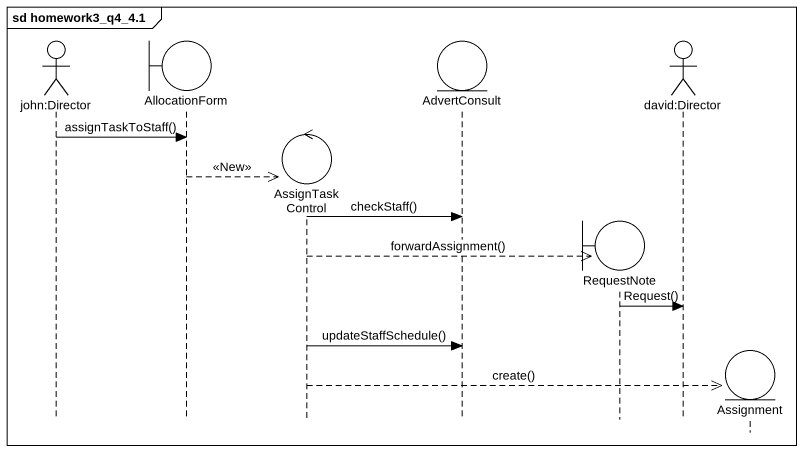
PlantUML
@startuml
mainframe sd homework3_q4_4.1
hide footbox
actor "john:Director" as john_Director
boundary AllocationForm
control AssignTaskControl
entity AdvertConsult
boundary RequestNote
actor "david:Director" as david_Director
entity Assignment

john_Director -> AllocationForm : assignTaskToStaff()
AllocationForm -->> AssignTaskControl ** : <<New>>
AssignTaskControl -> AdvertConsult : checkStaff()
AssignTaskControl -->> RequestNote ** : forwardAssignment()
RequestNote -> david_Director : Request()
AssignTaskControl -> AdvertConsult : updateStaffSchedule()
AssignTaskControl -->> Assignment ** : create()
@enduml
